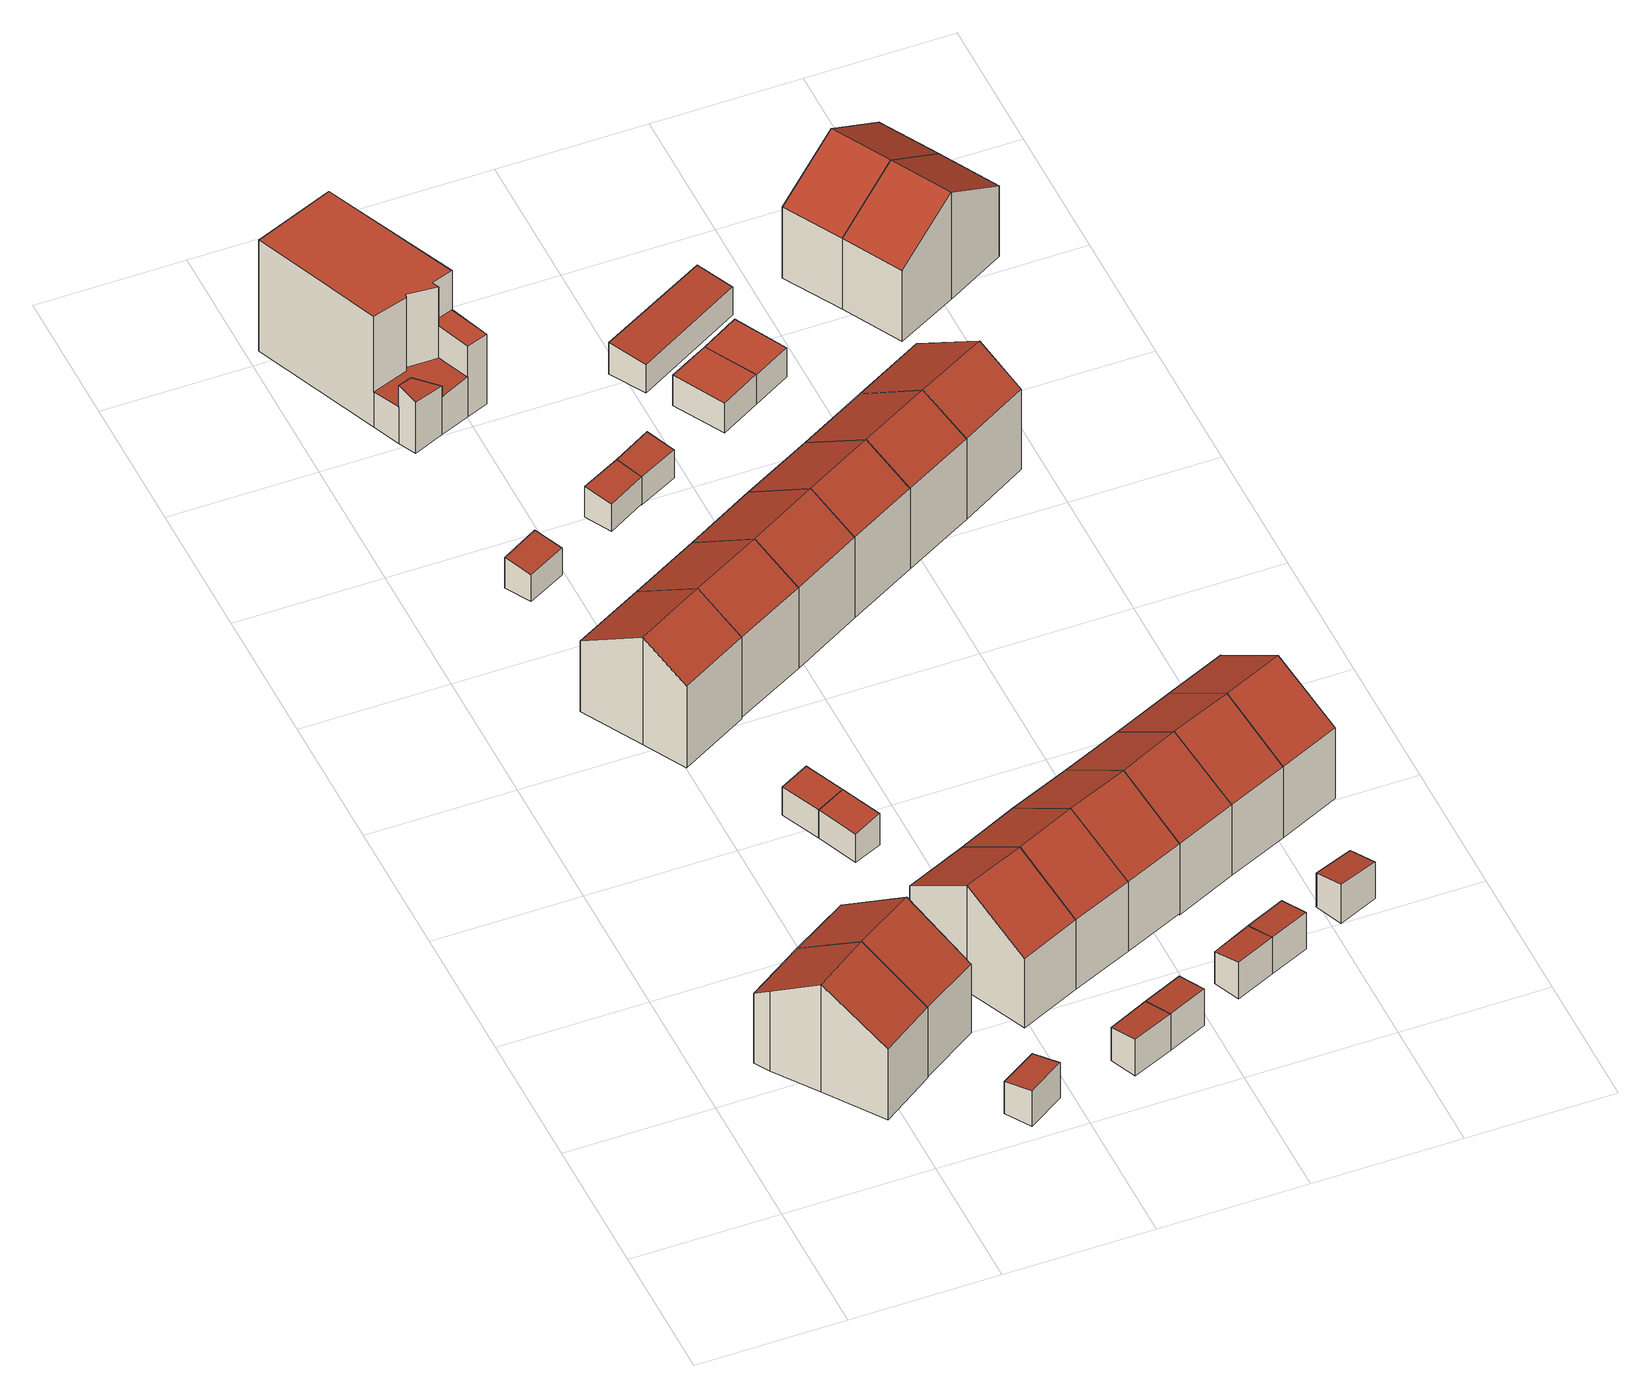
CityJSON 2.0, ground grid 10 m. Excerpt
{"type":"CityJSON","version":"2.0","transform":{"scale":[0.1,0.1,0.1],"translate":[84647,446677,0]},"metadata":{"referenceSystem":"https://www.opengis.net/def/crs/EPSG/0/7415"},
"CityObjects":{
"building1":{"type":"Building","attributes":{"b3_bag_bag_overlap":0,"b3_bouwlagen":3,"b3_dak_type":"slanted","b3_h_dak_50p":7.51,"b3_h_dak_70p":8.11,"b3_h_dak_max":9.05,"b3_h_dak_min":5.96,"b3_h_maaiveld":0.245,"b3_kas_warenhuis":false,"b3_mutatie_ahn3_ahn4":false,"b3_opp_buitenmuur":61.97,"b3_opp_dak_plat":0,"b3_opp_dak_schuin":50.43,"b3_opp_grond":42.27,"b3_opp_scheidingsmuur":125.08,"b3_reconstructie_onvolledig":false,"b3_rmse_lod12":1.03,"b3_rmse_lod13":1.03,"b3_rmse_lod22":0.0275,"b3_val3dity_lod12":"[]","b3_val3dity_lod13":"[]","b3_val3dity_lod22":"[]","b3_volume_lod12":331.7,"b3_volume_lod13":331.7,"b3_volume_lod22":306.11,"geconstateerd":false,"oorspronkelijkbouwjaar":1981,"status":"Pand in gebruik"},"children":["building1-1"]},
"building1-1":{"type":"BuildingPart","parents":["building1"],"geometry":[{"type":"Solid","lod":"2.2","boundaries":[[[[0,1,2,3,4,5,6]],[[7,2,1,8]],[[9,3,2,7]],[[10,6,5,11]],[[11,5,4,12]],[[12,4,3,9]],[[13,0,6,10]],[[8,1,0,13]],[[13,10,11,12,9]],[[8,13,9,7]]]],"semantics":{"surfaces":[{"type":"GroundSurface"},{"type":"WallSurface","on_footprint_edge":true},{"type":"RoofSurface"}],"values":[[0,1,1,1,1,1,1,1,2,2]]}}]},
"building2":{"type":"Building","attributes":{"b3_bag_bag_overlap":0,"b3_bouwlagen":3,"b3_dak_type":"slanted","b3_h_dak_50p":7.53,"b3_h_dak_70p":8.15,"b3_h_dak_max":9.03,"b3_h_dak_min":5.96,"b3_h_maaiveld":0.26,"b3_kas_warenhuis":false,"b3_mutatie_ahn3_ahn4":false,"b3_opp_buitenmuur":120.09,"b3_opp_dak_plat":0,"b3_opp_dak_schuin":51.83,"b3_opp_grond":43.44,"b3_opp_scheidingsmuur":67.59,"b3_reconstructie_onvolledig":false,"b3_rmse_lod12":1,"b3_rmse_lod13":1,"b3_rmse_lod22":0.0334,"b3_val3dity_lod12":"[]","b3_val3dity_lod13":"[]","b3_val3dity_lod22":"[]","b3_volume_lod12":337.88,"b3_volume_lod13":337.88,"b3_volume_lod22":313.27,"geconstateerd":false,"oorspronkelijkbouwjaar":1981,"status":"Pand in gebruik"},"children":["building2-1"]},
"building2-1":{"type":"BuildingPart","parents":["building2"],"geometry":[{"type":"Solid","lod":"2.2","boundaries":[[[[14,15,16,17,18,19,20]],[[21,16,15,22]],[[23,14,20,10]],[[10,20,19,13]],[[22,15,14,23]],[[24,17,16,21]],[[8,18,17,24]],[[13,19,18,8]],[[22,23,10,13]],[[13,8,24,21,22]]]],"semantics":{"surfaces":[{"type":"GroundSurface"},{"type":"WallSurface","on_footprint_edge":true},{"type":"RoofSurface"}],"values":[[0,1,1,1,1,1,1,1,2,2]]}}]},
"building3":{"type":"Building","attributes":{"b3_bag_bag_overlap":0,"b3_dak_type":"horizontal","b3_h_dak_50p":2.94,"b3_h_dak_70p":3,"b3_h_dak_max":3.15,"b3_h_dak_min":2.77,"b3_h_maaiveld":0.21,"b3_kas_warenhuis":false,"b3_mutatie_ahn3_ahn4":false,"b3_opp_buitenmuur":21.87,"b3_opp_dak_plat":0,"b3_opp_dak_schuin":6.05,"b3_opp_grond":5.96,"b3_opp_scheidingsmuur":5.44,"b3_reconstructie_onvolledig":false,"b3_rmse_lod12":0.115,"b3_rmse_lod13":0.115,"b3_rmse_lod22":0.014,"b3_val3dity_lod12":"[]","b3_val3dity_lod13":"[]","b3_val3dity_lod22":"[]","b3_volume_lod12":16.62,"b3_volume_lod13":16.62,"b3_volume_lod22":16.32,"geconstateerd":false,"oorspronkelijkbouwjaar":1981,"status":"Pand in gebruik"},"children":["building3-1"]},
"building3-1":{"type":"BuildingPart","parents":["building3"],"geometry":[{"type":"Solid","lod":"2.2","boundaries":[[[[25,26,27,28]],[[29,26,25,30]],[[31,27,26,29]],[[30,25,28,32]],[[32,28,27,31]],[[32,31,29,30]]]],"semantics":{"surfaces":[{"type":"GroundSurface"},{"type":"WallSurface","on_footprint_edge":true},{"type":"RoofSurface"}],"values":[[0,1,1,1,1,2]]}}]},
"building4":{"type":"Building","attributes":{"b3_bag_bag_overlap":0,"b3_bouwlagen":3,"b3_dak_type":"slanted","b3_h_dak_50p":7.79,"b3_h_dak_70p":8.27,"b3_h_dak_max":9.04,"b3_h_dak_min":5.97,"b3_h_maaiveld":0.25,"b3_kas_warenhuis":false,"b3_mutatie_ahn3_ahn4":false,"b3_opp_buitenmuur":67.52,"b3_opp_dak_plat":0,"b3_opp_dak_schuin":51.75,"b3_opp_grond":43.66,"b3_opp_scheidingsmuur":119.59,"b3_reconstructie_onvolledig":false,"b3_rmse_lod12":0.919,"b3_rmse_lod13":0.919,"b3_rmse_lod22":0.0249,"b3_val3dity_lod12":"[]","b3_val3dity_lod13":"[]","b3_val3dity_lod22":"[]","b3_volume_lod12":349.64,"b3_volume_lod13":349.64,"b3_volume_lod22":325.1,"geconstateerd":false,"oorspronkelijkbouwjaar":1981,"status":"Pand in gebruik"},"children":["building4-1"]},
"building4-1":{"type":"BuildingPart","parents":["building4"],"geometry":[{"type":"Solid","lod":"2.2","boundaries":[[[[33,34,35,36,37,38]],[[39,34,33,40]],[[40,33,38,41]],[[41,38,37,42]],[[43,35,34,39]],[[42,37,36,44]],[[44,36,35,43]],[[43,39,40,41]],[[44,43,41,42]]]],"semantics":{"surfaces":[{"type":"GroundSurface"},{"type":"WallSurface","on_footprint_edge":true},{"type":"RoofSurface"}],"values":[[0,1,1,1,1,1,1,2,2]]}}]},
"building5":{"type":"Building","attributes":{"b3_bag_bag_overlap":0,"b3_bouwlagen":3,"b3_dak_type":"slanted","b3_h_dak_50p":7.59,"b3_h_dak_70p":8.19,"b3_h_dak_max":9.05,"b3_h_dak_min":5.94,"b3_h_maaiveld":0.272,"b3_kas_warenhuis":false,"b3_mutatie_ahn3_ahn4":false,"b3_opp_buitenmuur":119.22,"b3_opp_dak_plat":0,"b3_opp_dak_schuin":50.81,"b3_opp_grond":42.47,"b3_opp_scheidingsmuur":67.55,"b3_reconstructie_onvolledig":false,"b3_rmse_lod12":1.03,"b3_rmse_lod13":1.03,"b3_rmse_lod22":0.0256,"b3_val3dity_lod12":"[]","b3_val3dity_lod13":"[]","b3_val3dity_lod22":"[]","b3_volume_lod12":333.43,"b3_volume_lod13":333.43,"b3_volume_lod22":306.78,"geconstateerd":false,"oorspronkelijkbouwjaar":1981,"status":"Pand in gebruik"},"children":["building5-1"]},
"building5-1":{"type":"BuildingPart","parents":["building5"],"geometry":[{"type":"Solid","lod":"2.2","boundaries":[[[[45,46,47,48,49,50]],[[51,47,46,52]],[[53,48,47,51]],[[54,50,49,55]],[[55,49,48,53]],[[56,45,50,54]],[[52,46,45,56]],[[56,54,55,53]],[[52,56,53,51]]]],"semantics":{"surfaces":[{"type":"GroundSurface"},{"type":"WallSurface","on_footprint_edge":true},{"type":"RoofSurface"}],"values":[[0,1,1,1,1,1,1,2,2]]}}]},
"building6":{"type":"Building","attributes":{"b3_bag_bag_overlap":0,"b3_dak_type":"horizontal","b3_h_dak_50p":2.71,"b3_h_dak_70p":2.78,"b3_h_dak_max":2.93,"b3_h_dak_min":2.56,"b3_h_maaiveld":0.302,"b3_kas_warenhuis":false,"b3_mutatie_ahn3_ahn4":false,"b3_opp_buitenmuur":19.48,"b3_opp_dak_plat":0,"b3_opp_dak_schuin":6.08,"b3_opp_grond":5.99,"b3_opp_scheidingsmuur":4.86,"b3_reconstructie_onvolledig":false,"b3_rmse_lod12":0.117,"b3_rmse_lod13":0.117,"b3_rmse_lod22":0.0122,"b3_val3dity_lod12":"[]","b3_val3dity_lod13":"[]","b3_val3dity_lod22":"[]","b3_volume_lod12":14.88,"b3_volume_lod13":14.88,"b3_volume_lod22":14.6,"geconstateerd":false,"oorspronkelijkbouwjaar":1982,"status":"Pand in gebruik"},"children":["building6-1"]},
"building6-1":{"type":"BuildingPart","parents":["building6"],"geometry":[{"type":"Solid","lod":"2.2","boundaries":[[[[57,58,59,60]],[[61,59,58,62]],[[63,60,59,61]],[[64,57,60,63]],[[62,58,57,64]],[[62,64,63,61]]]],"semantics":{"surfaces":[{"type":"GroundSurface"},{"type":"WallSurface","on_footprint_edge":true},{"type":"RoofSurface"}],"values":[[0,1,1,1,1,2]]}}]},
"building7":{"type":"Building","attributes":{"b3_bag_bag_overlap":0,"b3_dak_type":"horizontal","b3_h_dak_50p":2.72,"b3_h_dak_70p":2.79,"b3_h_dak_max":2.91,"b3_h_dak_min":2.55,"b3_h_maaiveld":0.388,"b3_kas_warenhuis":false,"b3_mutatie_ahn3_ahn4":false,"b3_opp_buitenmuur":18.78,"b3_opp_dak_plat":0,"b3_opp_dak_schuin":6.08,"b3_opp_grond":5.99,"b3_opp_scheidingsmuur":4.64,"b3_reconstructie_onvolledig":false,"b3_rmse_lod12":0.113,"b3_rmse_lod13":0.113,"b3_rmse_lod22":0.014,"b3_val3dity_lod12":"[]","b3_val3dity_lod13":"[]","b3_val3dity_lod22":"[]","b3_volume_lod12":14.37,"b3_volume_lod13":14.37,"b3_volume_lod22":14.04,"geconstateerd":false,"oorspronkelijkbouwjaar":1981,"status":"Pand in gebruik"},"children":["building7-1"]},
"building7-1":{"type":"BuildingPart","parents":["building7"],"geometry":[{"type":"Solid","lod":"2.2","boundaries":[[[[65,66,67,68]],[[69,65,68,70]],[[70,68,67,71]],[[71,67,66,72]],[[72,66,65,69]],[[72,69,70,71]]]],"semantics":{"surfaces":[{"type":"GroundSurface"},{"type":"WallSurface","on_footprint_edge":true},{"type":"RoofSurface"}],"values":[[0,1,1,1,1,2]]}}]},
"building8":{"type":"Building","attributes":{"b3_bag_bag_overlap":0,"b3_dak_type":"horizontal","b3_h_dak_50p":2.74,"b3_h_dak_70p":2.8,"b3_h_dak_max":2.91,"b3_h_dak_min":2.54,"b3_h_maaiveld":0.305,"b3_kas_warenhuis":false,"b3_mutatie_ahn3_ahn4":false,"b3_opp_buitenmuur":19.46,"b3_opp_dak_plat":0,"b3_opp_dak_schuin":6.1,"b3_opp_grond":6.02,"b3_opp_scheidingsmuur":4.86,"b3_reconstructie_onvolledig":false,"b3_rmse_lod12":0.112,"b3_rmse_lod13":0.112,"b3_rmse_lod22":0.0231,"b3_val3dity_lod12":"[]","b3_val3dity_lod13":"[]","b3_val3dity_lod22":"[]","b3_volume_lod12":14.96,"b3_volume_lod13":14.96,"b3_volume_lod22":14.62,"geconstateerd":false,"oorspronkelijkbouwjaar":1982,"status":"Pand in gebruik"},"children":["building8-1"]},
"building8-1":{"type":"BuildingPart","parents":["building8"],"geometry":[{"type":"Solid","lod":"2.2","boundaries":[[[[73,60,59,74]],[[75,73,74,76]],[[76,74,59,61]],[[61,59,60,63]],[[63,60,73,75]],[[63,75,76,61]]]],"semantics":{"surfaces":[{"type":"GroundSurface"},{"type":"WallSurface","on_footprint_edge":true},{"type":"RoofSurface"}],"values":[[0,1,1,1,1,2]]}}]},
"building9":{"type":"Building","attributes":{"b3_bag_bag_overlap":0,"b3_dak_type":"horizontal","b3_h_dak_50p":2.94,"b3_h_dak_70p":3.01,"b3_h_dak_max":3.14,"b3_h_dak_min":2.77,"b3_h_maaiveld":0.1,"b3_kas_warenhuis":false,"b3_mutatie_ahn3_ahn4":false,"b3_opp_buitenmuur":22.83,"b3_opp_dak_plat":0,"b3_opp_dak_schuin":6.08,"b3_opp_grond":5.99,"b3_opp_scheidingsmuur":5.69,"b3_reconstructie_onvolledig":false,"b3_rmse_lod12":0.116,"b3_rmse_lod13":0.116,"b3_rmse_lod22":0.0188,"b3_val3dity_lod12":"[]","b3_val3dity_lod13":"[]","b3_val3dity_lod22":"[]","b3_volume_lod12":17.41,"b3_volume_lod13":17.41,"b3_volume_lod22":17.1,"geconstateerd":false,"oorspronkelijkbouwjaar":1981,"status":"Pand in gebruik"},"children":["building9-1"]},
"building9-1":{"type":"BuildingPart","parents":["building9"],"geometry":[{"type":"Solid","lod":"2.2","boundaries":[[[[77,78,79,80]],[[81,77,80,82]],[[82,80,79,83]],[[83,79,78,84]],[[84,78,77,81]],[[84,81,82,83]]]],"semantics":{"surfaces":[{"type":"GroundSurface"},{"type":"WallSurface","on_footprint_edge":true},{"type":"RoofSurface"}],"values":[[0,1,1,1,1,2]]}}]},
"building10":{"type":"Building","attributes":{"b3_bag_bag_overlap":0,"b3_bouwlagen":3,"b3_dak_type":"slanted","b3_h_dak_50p":7.74,"b3_h_dak_70p":8.25,"b3_h_dak_max":9.03,"b3_h_dak_min":6,"b3_h_maaiveld":0.258,"b3_kas_warenhuis":false,"b3_mutatie_ahn3_ahn4":false,"b3_opp_buitenmuur":67.59,"b3_opp_dak_plat":0,"b3_opp_dak_schuin":51.67,"b3_opp_grond":43.63,"b3_opp_scheidingsmuur":119.27,"b3_reconstructie_onvolledig":false,"b3_rmse_lod12":0.93,"b3_rmse_lod13":0.93,"b3_rmse_lod22":0.027,"b3_val3dity_lod12":"[]","b3_val3dity_lod13":"[]","b3_val3dity_lod22":"[]","b3_volume_lod12":347.93,"b3_volume_lod13":347.93,"b3_volume_lod22":324.57,"geconstateerd":false,"oorspronkelijkbouwjaar":1981,"status":"Pand in gebruik"},"children":["building10-1"]},
"building10-1":{"type":"BuildingPart","parents":["building10"],"geometry":[{"type":"Solid","lod":"2.2","boundaries":[[[[85,86,87,88,89,90]],[[44,87,86,91]],[[43,88,87,44]],[[92,90,89,39]],[[39,89,88,43]],[[91,86,85,93]],[[93,85,90,92]],[[91,93,43,44]],[[93,92,39,43]]]],"semantics":{"surfaces":[{"type":"GroundSurface"},{"type":"WallSurface","on_footprint_edge":true},{"type":"RoofSurface"}],"values":[[0,1,1,1,1,1,1,2,2]]}}]},
"building11":{"type":"Building","attributes":{"b3_bag_bag_overlap":0,"b3_bouwlagen":3,"b3_dak_type":"slanted","b3_h_dak_50p":7.48,"b3_h_dak_70p":8.1,"b3_h_dak_max":9.05,"b3_h_dak_min":5.95,"b3_h_maaiveld":0.263,"b3_kas_warenhuis":false,"b3_mutatie_ahn3_ahn4":false,"b3_opp_buitenmuur":51.92,"b3_opp_dak_plat":0,"b3_opp_dak_schuin":50.71,"b3_opp_grond":42.47,"b3_opp_scheidingsmuur":135.18,"b3_reconstructie_onvolledig":false,"b3_rmse_lod12":1.03,"b3_rmse_lod13":1.03,"b3_rmse_lod22":0.0253,"b3_val3dity_lod12":"[]","b3_val3dity_lod13":"[]","b3_val3dity_lod22":"[]","b3_volume_lod12":332.3,"b3_volume_lod13":332.3,"b3_volume_lod22":307.09,"geconstateerd":false,"oorspronkelijkbouwjaar":1981,"status":"Pand in gebruik"},"children":["building11-1"]},
"building11-1":{"type":"BuildingPart","parents":["building11"],"geometry":[{"type":"Solid","lod":"2.2","boundaries":[[[[46,45,50,94,95,96]],[[52,46,96,97]],[[97,96,95,98]],[[99,94,50,54]],[[54,50,45,56]],[[98,95,94,99]],[[56,45,46,52]],[[98,99,54,56]],[[56,52,97,98]]]],"semantics":{"surfaces":[{"type":"GroundSurface"},{"type":"WallSurface","on_footprint_edge":true},{"type":"RoofSurface"}],"values":[[0,1,1,1,1,1,1,2,2]]}}]},
"building12":{"type":"Building","attributes":{"b3_bag_bag_overlap":0,"b3_bouwlagen":3,"b3_dak_type":"slanted","b3_h_dak_50p":9.16,"b3_h_dak_70p":9.26,"b3_h_dak_max":9.45,"b3_h_dak_min":-0.02,"b3_h_maaiveld":0.194,"b3_kas_warenhuis":false,"b3_mutatie_ahn3_ahn4":false,"b3_opp_buitenmuur":131.91,"b3_opp_dak_plat":65.28,"b3_opp_dak_schuin":13.5,"b3_opp_grond":79.28,"b3_opp_scheidingsmuur":201.46,"b3_reconstructie_onvolledig":false,"b3_rmse_lod12":2.42,"b3_rmse_lod13":1.11,"b3_rmse_lod22":1.01,"b3_val3dity_lod12":"[]","b3_val3dity_lod13":"[]","b3_val3dity_lod22":"[]","b3_volume_lod12":718.43,"b3_volume_lod13":629.72,"b3_volume_lod22":619.19,"geconstateerd":false,"oorspronkelijkbouwjaar":2006,"status":"Pand in gebruik"},"children":["building12-1"]},
"building12-1":{"type":"BuildingPart","parents":["building12"],"geometry":[{"type":"Solid","lod":"2.2","boundaries":[[[[100,101,102,103,104,105,106,107,108]],[[109,101,100,110]],[[111,112,110,113]],[[114,106,105,115]],[[115,105,104,116,117]],[[118,119,120,121]],[[121,120,107,106,114]],[[122,109,123,124]],[[117,116,125,126]],[[127,111,119,118]],[[128,102,101,109,122]],[[113,110,100,108,129]],[[126,125,130,131]],[[116,104,103,132]],[[133,132,103,102,128]],[[131,130,112,111,127]],[[129,108,107,120]],[[124,123,132,133]],[[131,127,118,121,114,115,117,126]],[[132,123,109,110,112,130,125,116]],[[129,120,119,111,113]],[[124,133,128,122]]]],"semantics":{"surfaces":[{"type":"GroundSurface"},{"type":"WallSurface","on_footprint_edge":true},{"type":"WallSurface","on_footprint_edge":false},{"type":"RoofSurface"}],"values":[[0,1,2,1,1,2,1,2,2,2,1,1,2,1,1,2,1,2,3,3,3,3]]}}]},
"building13":{"type":"Building","attributes":{"b3_bag_bag_overlap":0,"b3_dak_type":"horizontal","b3_h_dak_50p":2.94,"b3_h_dak_70p":2.99,"b3_h_dak_max":3.13,"b3_h_dak_min":2.66,"b3_h_maaiveld":0.089,"b3_kas_warenhuis":false,"b3_mutatie_ahn3_ahn4":false,"b3_opp_buitenmuur":22.93,"b3_opp_dak_plat":0,"b3_opp_dak_schuin":6.07,"b3_opp_grond":5.99,"b3_opp_scheidingsmuur":5.69,"b3_reconstructie_onvolledig":false,"b3_rmse_lod12":0.11,"b3_rmse_lod13":0.11,"b3_rmse_lod22":0.0346,"b3_val3dity_lod12":"[]","b3_val3dity_lod13":"[]","b3_val3dity_lod22":"[]","b3_volume_lod12":17.38,"b3_volume_lod13":17.38,"b3_volume_lod22":17.15,"geconstateerd":false,"oorspronkelijkbouwjaar":1981,"status":"Pand in gebruik"},"children":["building13-1"]},
"building13-1":{"type":"BuildingPart","parents":["building13"],"geometry":[{"type":"Solid","lod":"2.2","boundaries":[[[[80,79,134,135]],[[82,80,135,136]],[[136,135,134,137]],[[137,134,79,83]],[[83,79,80,82]],[[83,82,136,137]]]],"semantics":{"surfaces":[{"type":"GroundSurface"},{"type":"WallSurface","on_footprint_edge":true},{"type":"RoofSurface"}],"values":[[0,1,1,1,1,2]]}}]},
"building14":{"type":"Building","attributes":{"b3_bag_bag_overlap":0,"b3_dak_type":"horizontal","b3_h_dak_50p":2.75,"b3_h_dak_70p":2.81,"b3_h_dak_max":2.92,"b3_h_dak_min":2.56,"b3_h_maaiveld":0.381,"b3_kas_warenhuis":false,"b3_mutatie_ahn3_ahn4":false,"b3_opp_buitenmuur":18.84,"b3_opp_dak_plat":0,"b3_opp_dak_schuin":6.09,"b3_opp_grond":6,"b3_opp_scheidingsmuur":4.71,"b3_reconstructie_onvolledig":false,"b3_rmse_lod12":0.113,"b3_rmse_lod13":0.113,"b3_rmse_lod22":0.0131,"b3_val3dity_lod12":"[]","b3_val3dity_lod13":"[]","b3_val3dity_lod22":"[]","b3_volume_lod12":14.51,"b3_volume_lod13":14.51,"b3_volume_lod22":14.13,"geconstateerd":false,"oorspronkelijkbouwjaar":1981,"status":"Pand in gebruik"},"children":["building14-1"]},
"building14-1":{"type":"BuildingPart","parents":["building14"],"geometry":[{"type":"Solid","lod":"2.2","boundaries":[[[[138,139,140,141]],[[142,140,139,143]],[[144,141,140,142]],[[145,138,141,144]],[[143,139,138,145]],[[143,145,144,142]]]],"semantics":{"surfaces":[{"type":"GroundSurface"},{"type":"WallSurface","on_footprint_edge":true},{"type":"RoofSurface"}],"values":[[0,1,1,1,1,2]]}}]},
"building15":{"type":"Building","attributes":{"b3_bag_bag_overlap":0,"b3_bouwlagen":3,"b3_dak_type":"slanted","b3_h_dak_50p":7.56,"b3_h_dak_70p":8.12,"b3_h_dak_max":9.05,"b3_h_dak_min":5.92,"b3_h_maaiveld":0.259,"b3_kas_warenhuis":false,"b3_mutatie_ahn3_ahn4":false,"b3_opp_buitenmuur":52.07,"b3_opp_dak_plat":0,"b3_opp_dak_schuin":50.81,"b3_opp_grond":42.47,"b3_opp_scheidingsmuur":135.33,"b3_reconstructie_onvolledig":false,"b3_rmse_lod12":0.996,"b3_rmse_lod13":0.996,"b3_rmse_lod22":0.0256,"b3_val3dity_lod12":"[]","b3_val3dity_lod13":"[]","b3_val3dity_lod22":"[]","b3_volume_lod12":332.12,"b3_volume_lod13":332.12,"b3_volume_lod22":307.7,"geconstateerd":false,"oorspronkelijkbouwjaar":1981,"status":"Pand in gebruik"},"children":["building15-1"]},
"building15-1":{"type":"BuildingPart","parents":["building15"],"geometry":[{"type":"Solid","lod":"2.2","boundaries":[[[[146,147,96,95,94,148]],[[97,96,147,149]],[[98,95,96,97]],[[150,148,94,99]],[[99,94,95,98]],[[151,146,148,150]],[[149,147,146,151]],[[151,150,99,98]],[[149,151,98,97]]]],"semantics":{"surfaces":[{"type":"GroundSurface"},{"type":"WallSurface","on_footprint_edge":true},{"type":"RoofSurface"}],"values":[[0,1,1,1,1,1,1,2,2]]}}]},
"building16":{"type":"Building","attributes":{"b3_bag_bag_overlap":0,"b3_bouwlagen":3,"b3_dak_type":"slanted","b3_h_dak_50p":7.8,"b3_h_dak_70p":8.24,"b3_h_dak_max":9.02,"b3_h_dak_min":6,"b3_h_maaiveld":0.251,"b3_kas_warenhuis":false,"b3_mutatie_ahn3_ahn4":false,"b3_opp_buitenmuur":67.78,"b3_opp_dak_plat":0,"b3_opp_dak_schuin":51.6,"b3_opp_grond":43.6,"b3_opp_scheidingsmuur":119.2,"b3_reconstructie_onvolledig":false,"b3_rmse_lod12":0.913,"b3_rmse_lod13":0.913,"b3_rmse_lod22":0.0267,"b3_val3dity_lod12":"[]","b3_val3dity_lod13":"[]","b3_val3dity_lod22":"[]","b3_volume_lod12":348.53,"b3_volume_lod13":348.53,"b3_volume_lod22":324.6,"geconstateerd":false,"oorspronkelijkbouwjaar":1981,"status":"Pand in gebruik"},"children":["building16-1"]},
"building16-1":{"type":"BuildingPart","parents":["building16"],"geometry":[{"type":"Solid","lod":"2.2","boundaries":[[[[86,85,90,152,153,154]],[[91,86,154,155]],[[155,154,153,156]],[[157,152,90,92]],[[92,90,85,93]],[[93,85,86,91]],[[156,153,152,157]],[[93,91,155,156]],[[156,157,92,93]]]],"semantics":{"surfaces":[{"type":"GroundSurface"},{"type":"WallSurface","on_footprint_edge":true},{"type":"RoofSurface"}],"values":[[0,1,1,1,1,1,1,2,2]]}}]},
"building17":{"type":"Building","attributes":{"b3_bag_bag_overlap":0,"b3_dak_type":"horizontal","b3_h_dak_50p":2.94,"b3_h_dak_70p":3.02,"b3_h_dak_max":3.14,"b3_h_dak_min":2.5,"b3_h_maaiveld":0.092,"b3_kas_warenhuis":false,"b3_mutatie_ahn3_ahn4":false,"b3_opp_buitenmuur":22.75,"b3_opp_dak_plat":0,"b3_opp_dak_schuin":6.13,"b3_opp_grond":6.03,"b3_opp_scheidingsmuur":5.73,"b3_reconstructie_onvolledig":false,"b3_rmse_lod12":0.138,"b3_rmse_lod13":0.138,"b3_rmse_lod22":0.0596,"b3_val3dity_lod12":"[]","b3_val3dity_lod13":"[]","b3_val3dity_lod22":"[]","b3_volume_lod12":17.56,"b3_volume_lod13":17.56,"b3_volume_lod22":17.13,"geconstateerd":false,"oorspronkelijkbouwjaar":1981,"status":"Pand in gebruik"},"children":["building17-1"]},
"building17-1":{"type":"BuildingPart","parents":["building17"],"geometry":[{"type":"Solid","lod":"2.2","boundaries":[[[[158,159,160,161]],[[162,158,161,163]],[[163,161,160,164]],[[164,160,159,165]],[[165,159,158,162]],[[165,162,163,164]]]],"semantics":{"surfaces":[{"type":"GroundSurface"},{"type":"WallSurface","on_footprint_edge":true},{"type":"RoofSurface"}],"values":[[0,1,1,1,1,2]]}}]},
"building18":{"type":"Building","attributes":{"b3_bag_bag_overlap":0,"b3_dak_type":"horizontal","b3_h_dak_50p":2.75,"b3_h_dak_70p":2.8,"b3_h_dak_max":2.93,"b3_h_dak_min":2.51,"b3_h_maaiveld":0.348,"b3_kas_warenhuis":false,"b3_mutatie_ahn3_ahn4":false,"b3_opp_buitenmuur":19.17,"b3_opp_dak_plat":0,"b3_opp_dak_schuin":6.08,"b3_opp_grond":5.99,"b3_opp_scheidingsmuur":4.71,"b3_reconstructie_onvolledig":false,"b3_rmse_lod12":0.124,"b3_rmse_lod13":0.124,"b3_rmse_lod22":0.023,"b3_val3dity_lod12":"[]","b3_val3dity_lod13":"[]","b3_val3dity_lod22":"[]","b3_volume_lod12":14.73,"b3_volume_lod13":14.73,"b3_volume_lod22":14.32,"geconstateerd":false,"oorspronkelijkbouwjaar":1981,"status":"Pand in gebruik"},"children":["building18-1"]},
"building18-1":{"type":"BuildingPart","parents":["building18"],"geometry":[{"type":"Solid","lod":"2.2","boundaries":[[[[166,167,168,169]],[[143,168,167,170]],[[145,169,168,143]],[[171,166,169,145]],[[170,167,166,171]],[[170,171,145,143]]]],"semantics":{"surfaces":[{"type":"GroundSurface"},{"type":"WallSurface","on_footprint_edge":true},{"type":"RoofSurface"}],"values":[[0,1,1,1,1,2]]}}]},
"building19":{"type":"Building","attributes":{"b3_bag_bag_overlap":0,"b3_bouwlagen":3,"b3_dak_type":"slanted","b3_h_dak_50p":7.57,"b3_h_dak_70p":8.14,"b3_h_dak_max":9.07,"b3_h_dak_min":5.96,"b3_h_maaiveld":0.239,"b3_kas_warenhuis":false,"b3_mutatie_ahn3_ahn4":false,"b3_opp_buitenmuur":52.32,"b3_opp_dak_plat":0,"b3_opp_dak_schuin":50.73,"b3_opp_grond":42.47,"b3_opp_scheidingsmuur":135.65,"b3_reconstructie_onvolledig":false,"b3_rmse_lod12":1.02,"b3_rmse_lod13":1.02,"b3_rmse_lod22":0.025,"b3_val3dity_lod12":"[]","b3_val3dity_lod13":"[]","b3_val3dity_lod22":"[]","b3_volume_lod12":333.18,"b3_volume_lod13":333.18,"b3_volume_lod22":308.44,"geconstateerd":false,"oorspronkelijkbouwjaar":1981,"status":"Pand in gebruik"},"children":["building19-1"]},
"building19-1":{"type":"BuildingPart","parents":["building19"],"geometry":[{"type":"Solid","lod":"2.2","boundaries":[[[[172,173,174,175,176,177]],[[149,172,177,178]],[[178,177,176,179]],[[180,175,174,150]],[[150,174,173,151]],[[151,173,172,149]],[[179,176,175,180]],[[151,149,178,179]],[[179,180,150,151]]]],"semantics":{"surfaces":[{"type":"GroundSurface"},{"type":"WallSurface","on_footprint_edge":true},{"type":"RoofSurface"}],"values":[[0,1,1,1,1,1,1,2,2]]}}]},
"building20":{"type":"Building","attributes":{"b3_bag_bag_overlap":0,"b3_dak_type":"horizontal","b3_h_dak_50p":2.95,"b3_h_dak_70p":2.99,"b3_h_dak_max":3.13,"b3_h_dak_min":2.75,"b3_h_maaiveld":0.091,"b3_kas_warenhuis":false,"b3_mutatie_ahn3_ahn4":false,"b3_opp_buitenmuur":22.88,"b3_opp_dak_plat":0,"b3_opp_dak_schuin":6.08,"b3_opp_grond":6,"b3_opp_scheidingsmuur":5.73,"b3_reconstructie_onvolledig":false,"b3_rmse_lod12":0.101,"b3_rmse_lod13":0.101,"b3_rmse_lod22":0.0272,"b3_val3dity_lod12":"[]","b3_val3dity_lod13":"[]","b3_val3dity_lod22":"[]","b3_volume_lod12":17.38,"b3_volume_lod13":17.38,"b3_volume_lod22":17.18,"geconstateerd":false,"oorspronkelijkbouwjaar":1981,"status":"Pand in gebruik"},"children":["building20-1"]},
"building20-1":{"type":"BuildingPart","parents":["building20"],"geometry":[{"type":"Solid","lod":"2.2","boundaries":[[[[161,160,181,182]],[[163,161,182,183]],[[183,182,181,184]],[[184,181,160,164]],[[164,160,161,163]],[[164,163,183,184]]]],"semantics":{"surfaces":[{"type":"GroundSurface"},{"type":"WallSurface","on_footprint_edge":true},{"type":"RoofSurface"}],"values":[[0,1,1,1,1,2]]}}]},
"building21":{"type":"Building","attributes":{"b3_bag_bag_overlap":0,"b3_bouwlagen":3,"b3_dak_type":"slanted","b3_h_dak_50p":7.75,"b3_h_dak_70p":8.23,"b3_h_dak_max":9.05,"b3_h_dak_min":5.96,"b3_h_maaiveld":0.262,"b3_kas_warenhuis":false,"b3_mutatie_ahn3_ahn4":false,"b3_opp_buitenmuur":67.58,"b3_opp_dak_plat":0,"b3_opp_dak_schuin":51.62,"b3_opp_grond":43.57,"b3_opp_scheidingsmuur":119.1,"b3_reconstructie_onvolledig":false,"b3_rmse_lod12":0.925,"b3_rmse_lod13":0.925,"b3_rmse_lod22":0.027,"b3_val3dity_lod12":"[]","b3_val3dity_lod13":"[]","b3_val3dity_lod22":"[]","b3_volume_lod12":347.07,"b3_volume_lod13":347.07,"b3_volume_lod22":324.09,"geconstateerd":false,"oorspronkelijkbouwjaar":1981,"status":"Pand in gebruik"},"children":["building21-1"]},
"building21-1":{"type":"BuildingPart","parents":["building21"],"geometry":[{"type":"Solid","lod":"2.2","boundaries":[[[[154,153,152,185,186,187]],[[155,154,187,188]],[[188,187,186,189]],[[190,185,152,157]],[[157,152,153,156]],[[189,186,185,190]],[[156,153,154,155]],[[189,190,157,156]],[[156,155,188,189]]]],"semantics":{"surfaces":[{"type":"GroundSurface"},{"type":"WallSurface","on_footprint_edge":true},{"type":"RoofSurface"}],"values":[[0,1,1,1,1,1,1,2,2]]}}]},
"building22":{"type":"Building","attributes":{"b3_bag_bag_overlap":0,"b3_bouwlagen":3,"b3_dak_type":"slanted","b3_h_dak_50p":7.61,"b3_h_dak_70p":8.2,"b3_h_dak_max":9.07,"b3_h_dak_min":5.97,"b3_h_maaiveld":0.213,"b3_kas_warenhuis":false,"b3_mutatie_ahn3_ahn4":false,"b3_opp_buitenmuur":52.65,"b3_opp_dak_plat":0,"b3_opp_dak_schuin":50.74,"b3_opp_grond":42.47,"b3_opp_scheidingsmuur":136.09,"b3_reconstructie_onvolledig":false,"b3_rmse_lod12":1.02,"b3_rmse_lod13":1.02,"b3_rmse_lod22":0.0279,"b3_val3dity_lod12":"[]","b3_val3dity_lod13":"[]","b3_val3dity_lod22":"[]","b3_volume_lod12":336.34,"b3_volume_lod13":336.34,"b3_volume_lod22":309.63,"geconstateerd":false,"oorspronkelijkbouwjaar":1981,"status":"Pand in gebruik"},"children":["building22-1"]},
"building22-1":{"type":"BuildingPart","parents":["building22"],"geometry":[{"type":"Solid","lod":"2.2","boundaries":[[[[177,176,175,191,192,193]],[[178,177,193,194]],[[194,193,192,195]],[[196,191,175,180]],[[180,175,176,179]],[[179,176,177,178]],[[195,192,191,196]],[[179,178,194,195]],[[195,196,180,179]]]],"semantics":{"surfaces":[{"type":"GroundSurface"},{"type":"WallSurface","on_footprint_edge":true},{"type":"RoofSurface"}],"values":[[0,1,1,1,1,1,1,2,2]]}}]},
"building23":{"type":"Building","attributes":{"b3_bag_bag_overlap":0,"b3_dak_type":"horizontal","b3_h_dak_50p":2.75,"b3_h_dak_70p":2.81,"b3_h_dak_max":2.98,"b3_h_dak_min":2.52,"b3_h_maaiveld":0.337,"b3_kas_warenhuis":false,"b3_mutatie_ahn3_ahn4":false,"b3_opp_buitenmuur":24.03,"b3_opp_dak_plat":11.81,"b3_opp_dak_schuin":0,"b3_opp_grond":11.81,"b3_opp_scheidingsmuur":9.47,"b3_reconstructie_onvolledig":false,"b3_rmse_lod12":0.121,"b3_rmse_lod13":0.121,"b3_rmse_lod22":0.103,"b3_val3dity_lod12":"[]","b3_val3dity_lod13":"[]","b3_val3dity_lod22":"[]","b3_volume_lod12":29.25,"b3_volume_lod13":29.25,"b3_volume_lod22":28.53,"geconstateerd":false,"oorspronkelijkbouwjaar":1981,"status":"Pand in gebruik"},"children":["building23-1"]},
"building23-1":{"type":"BuildingPart","parents":["building23"],"geometry":[{"type":"Solid","lod":"2.2","boundaries":[[[[197,198,199,200]],[[201,199,198,202]],[[203,200,199,201]],[[204,197,200,203]],[[202,198,197,204]],[[202,204,203,201]]]],"semantics":{"surfaces":[{"type":"GroundSurface"},{"type":"WallSurface","on_footprint_edge":true},{"type":"RoofSurface"}],"values":[[0,1,1,1,1,2]]}}]},
"building24":{"type":"Building","attributes":{"b3_bag_bag_overlap":0,"b3_dak_type":"horizontal","b3_h_dak_50p":2.96,"b3_h_dak_70p":3.05,"b3_h_dak_max":3.22,"b3_h_dak_min":2.78,"b3_h_maaiveld":0.102,"b3_kas_warenhuis":false,"b3_mutatie_ahn3_ahn4":false,"b3_opp_buitenmuur":23.34,"b3_opp_dak_plat":0,"b3_opp_dak_schuin":6.16,"b3_opp_grond":6.06,"b3_opp_scheidingsmuur":5.67,"b3_reconstructie_onvolledig":false,"b3_rmse_lod12":0.135,"b3_rmse_lod13":0.135,"b3_rmse_lod22":0.0437,"b3_val3dity_lod12":"[]","b3_val3dity_lod13":"[]","b3_val3dity_lod22":"[]","b3_volume_lod12":17.84,"b3_volume_lod13":17.84,"b3_volume_lod22":17.5,"geconstateerd":false,"oorspronkelijkbouwjaar":1981,"status":"Pand in gebruik"},"children":["building24-1"]},
"building24-1":{"type":"BuildingPart","parents":["building24"],"geometry":[{"type":"Solid","lod":"2.2","boundaries":[[[[205,206,207,208]],[[209,205,208,210]],[[210,208,207,211]],[[211,207,206,212]],[[212,206,205,209]],[[212,209,210,211]]]],"semantics":{"surfaces":[{"type":"GroundSurface"},{"type":"WallSurface","on_footprint_edge":true},{"type":"RoofSurface"}],"values":[[0,1,1,1,1,2]]}}]},
"building25":{"type":"Building","attributes":{"b3_dak_type":"horizontal","b3_h_dak_50p":2.68,"b3_h_dak_70p":2.73,"b3_h_dak_max":2.93,"b3_h_dak_min":2.47,"b3_h_maaiveld":0.209,"b3_kas_warenhuis":false,"b3_mutatie_ahn3_ahn4":false,"b3_opp_buitenmuur":55.37,"b3_opp_dak_plat":0,"b3_opp_dak_schuin":23.24,"b3_opp_grond":23.09,"b3_opp_scheidingsmuur":0,"b3_reconstructie_onvolledig":false,"b3_rmse_lod12":0.101,"b3_rmse_lod13":0.101,"b3_rmse_lod22":0.0258,"b3_val3dity_lod12":"[]","b3_val3dity_lod13":"[]","b3_val3dity_lod22":"[]","b3_volume_lod12":58.09,"b3_volume_lod13":58.09,"b3_volume_lod22":56.93,"geconstateerd":false,"oorspronkelijkbouwjaar":1981,"status":"Pand in gebruik"},"children":["building25-1"]},
"building25-1":{"type":"BuildingPart","parents":["building25"],"geometry":[{"type":"Solid","lod":"2.2","boundaries":[[[[213,214,215,216]],[[217,213,216,218]],[[218,216,215,219]],[[219,215,214,220]],[[220,214,213,217]],[[220,217,218,219]]]],"semantics":{"surfaces":[{"type":"GroundSurface"},{"type":"WallSurface","on_footprint_edge":true},{"type":"RoofSurface"}],"values":[[0,1,1,1,1,2]]}}]},
"building26":{"type":"Building","attributes":{"b3_bag_bag_overlap":0,"b3_bouwlagen":3,"b3_dak_type":"slanted","b3_h_dak_50p":7.79,"b3_h_dak_70p":8.28,"b3_h_dak_max":9.02,"b3_h_dak_min":5.97,"b3_h_maaiveld":0.258,"b3_kas_warenhuis":false,"b3_mutatie_ahn3_ahn4":false,"b3_opp_buitenmuur":67.69,"b3_opp_dak_plat":0,"b3_opp_dak_schuin":51.59,"b3_opp_grond":43.55,"b3_opp_scheidingsmuur":118.98,"b3_reconstructie_onvolledig":false,"b3_rmse_lod12":0.955,"b3_rmse_lod13":0.955,"b3_rmse_lod22":0.0276,"b3_val3dity_lod12":"[]","b3_val3dity_lod13":"[]","b3_val3dity_lod22":"[]","b3_volume_lod12":347.69,"b3_volume_lod13":347.69,"b3_volume_lod22":323.99,"geconstateerd":false,"oorspronkelijkbouwjaar":1981,"status":"Pand in gebruik"},"children":["building26-1"]},
"building26-1":{"type":"BuildingPart","parents":["building26"],"geometry":[{"type":"Solid","lod":"2.2","boundaries":[[[[187,186,185,221,222,223]],[[188,187,223,224]],[[224,223,222,225]],[[226,221,185,190]],[[190,185,186,189]],[[225,222,221,226]],[[189,186,187,188]],[[225,226,190,189]],[[189,188,224,225]]]],"semantics":{"surfaces":[{"type":"GroundSurface"},{"type":"WallSurface","on_footprint_edge":true},{"type":"RoofSurface"}],"values":[[0,1,1,1,1,1,1,2,2]]}}]},
"building27":{"type":"Building","attributes":{"b3_bag_bag_overlap":0,"b3_dak_type":"horizontal","b3_h_dak_50p":2.75,"b3_h_dak_70p":2.82,"b3_h_dak_max":2.98,"b3_h_dak_min":2.55,"b3_h_maaiveld":0.325,"b3_kas_warenhuis":false,"b3_mutatie_ahn3_ahn4":false,"b3_opp_buitenmuur":24.19,"b3_opp_dak_plat":11.71,"b3_opp_dak_schuin":0,"b3_opp_grond":11.71,"b3_opp_scheidingsmuur":9.47,"b3_reconstructie_onvolledig":false,"b3_rmse_lod12":0.122,"b3_rmse_lod13":0.122,"b3_rmse_lod22":0.105,"b3_val3dity_lod12":"[]","b3_val3dity_lod13":"[]","b3_val3dity_lod22":"[]","b3_volume_lod12":29.22,"b3_volume_lod13":29.22,"b3_volume_lod22":28.54,"geconstateerd":false,"oorspronkelijkbouwjaar":1981,"status":"Pand in gebruik"},"children":["building27-1"]},
"building27-1":{"type":"BuildingPart","parents":["building27"],"geometry":[{"type":"Solid","lod":"2.2","boundaries":[[[[227,228,198,197]],[[229,198,228,230]],[[204,197,198,229]],[[231,227,197,204]],[[230,228,227,231]],[[230,231,204,229]]]],"semantics":{"surfaces":[{"type":"GroundSurface"},{"type":"WallSurface","on_footprint_edge":true},{"type":"RoofSurface"}],"values":[[0,1,1,1,1,2]]}}]},
"building28":{"type":"Building","attributes":{"b3_bag_bag_overlap":0,"b3_bouwlagen":3,"b3_dak_type":"slanted","b3_h_dak_50p":7.59,"b3_h_dak_70p":8.15,"b3_h_dak_max":9.06,"b3_h_dak_min":5.92,"b3_h_maaiveld":0.189,"b3_kas_warenhuis":false,"b3_mutatie_ahn3_ahn4":false,"b3_opp_buitenmuur":52.92,"b3_opp_dak_plat":0,"b3_opp_dak_schuin":50.75,"b3_opp_grond":42.47,"b3_opp_scheidingsmuur":136.56,"b3_reconstructie_onvolledig":false,"b3_rmse_lod12":0.999,"b3_rmse_lod13":0.999,"b3_rmse_lod22":0.0266,"b3_val3dity_lod12":"[]","b3_val3dity_lod13":"[]","b3_val3dity_lod22":"[]","b3_volume_lod12":335.55,"b3_volume_lod13":335.55,"b3_volume_lod22":310.76,"geconstateerd":false,"oorspronkelijkbouwjaar":1981,"status":"Pand in gebruik"},"children":["building28-1"]},
"building28-1":{"type":"BuildingPart","parents":["building28"],"geometry":[{"type":"Solid","lod":"2.2","boundaries":[[[[232,233,193,192,191,234]],[[194,193,233,235]],[[195,192,193,194]],[[236,234,191,196]],[[196,191,192,195]],[[235,233,232,237]],[[237,232,234,236]],[[235,237,195,194]],[[237,236,196,195]]]],"semantics":{"surfaces":[{"type":"GroundSurface"},{"type":"WallSurface","on_footprint_edge":true},{"type":"RoofSurface"}],"values":[[0,1,1,1,1,1,1,2,2]]}}]},
"building29":{"type":"Building","attributes":{"b3_bag_bag_overlap":0,"b3_bouwlagen":3,"b3_dak_type":"slanted","b3_h_dak_50p":7.84,"b3_h_dak_70p":8.32,"b3_h_dak_max":9.03,"b3_h_dak_min":5.97,"b3_h_maaiveld":0.251,"b3_kas_warenhuis":false,"b3_mutatie_ahn3_ahn4":false,"b3_opp_buitenmuur":67.66,"b3_opp_dak_plat":0,"b3_opp_dak_schuin":51.55,"b3_opp_grond":43.52,"b3_opp_scheidingsmuur":119.02,"b3_reconstructie_onvolledig":false,"b3_rmse_lod12":0.922,"b3_rmse_lod13":0.922,"b3_rmse_lod22":0.0312,"b3_val3dity_lod12":"[]","b3_val3dity_lod13":"[]","b3_val3dity_lod22":"[]","b3_volume_lod12":347.83,"b3_volume_lod13":347.83,"b3_volume_lod22":323.88,"geconstateerd":false,"oorspronkelijkbouwjaar":1981,"status":"Pand in gebruik"},"children":["building29-1"]},
"building29-1":{"type":"BuildingPart","parents":["building29"],"geometry":[{"type":"Solid","lod":"2.2","boundaries":[[[[223,222,221,238,239,240]],[[224,223,240,241]],[[241,240,239,242]],[[243,238,221,226]],[[226,221,222,225]],[[225,222,223,224]],[[242,239,238,243]],[[225,224,241,242]],[[242,243,226,225]]]],"semantics":{"surfaces":[{"type":"GroundSurface"},{"type":"WallSurface","on_footprint_edge":true},{"type":"RoofSurface"}],"values":[[0,1,1,1,1,1,1,2,2]]}}]},
"building30":{"type":"Building","attributes":{"b3_bag_bag_overlap":0,"b3_bouwlagen":3,"b3_dak_type":"slanted","b3_h_dak_50p":7.48,"b3_h_dak_70p":8.13,"b3_h_dak_max":9.04,"b3_h_dak_min":5.99,"b3_h_maaiveld":0.213,"b3_kas_warenhuis":false,"b3_mutatie_ahn3_ahn4":false,"b3_opp_buitenmuur":120.41,"b3_opp_dak_plat":0,"b3_opp_dak_schuin":49.92,"b3_opp_grond":41.99,"b3_opp_scheidingsmuur":67.86,"b3_reconstructie_onvolledig":false,"b3_rmse_lod12":1.05,"b3_rmse_lod13":1.05,"b3_rmse_lod22":0.0273,"b3_val3dity_lod12":"[]","b3_val3dity_lod13":"[]","b3_val3dity_lod22":"[]","b3_volume_lod12":331.23,"b3_volume_lod13":331.23,"b3_volume_lod22":306.26,"geconstateerd":false,"oorspronkelijkbouwjaar":1981,"status":"Pand in gebruik"},"children":["building30-1"]},
"building30-1":{"type":"BuildingPart","parents":["building30"],"geometry":[{"type":"Solid","lod":"2.2","boundaries":[[[[244,245,246,247,248,249]],[[250,247,246,251]],[[251,246,245,252]],[[253,244,249,254]],[[255,248,247,250]],[[254,249,248,255]],[[252,245,244,253]],[[252,255,250,251]],[[255,252,253,254]]]],"semantics":{"surfaces":[{"type":"GroundSurface"},{"type":"WallSurface","on_footprint_edge":true},{"type":"RoofSurface"}],"values":[[0,1,1,1,1,1,1,2,2]]}}]},
"building31":{"type":"Building","attributes":{"b3_bag_bag_overlap":0,"b3_bouwlagen":3,"b3_dak_type":"slanted","b3_h_dak_50p":7.44,"b3_h_dak_70p":8.07,"b3_h_dak_max":9.02,"b3_h_dak_min":5.98,"b3_h_maaiveld":0.227,"b3_kas_warenhuis":false,"b3_mutatie_ahn3_ahn4":false,"b3_opp_buitenmuur":52.98,"b3_opp_dak_plat":0,"b3_opp_dak_schuin":50.89,"b3_opp_grond":42.77,"b3_opp_scheidingsmuur":135.89,"b3_reconstructie_onvolledig":false,"b3_rmse_lod12":1.06,"b3_rmse_lod13":1.06,"b3_rmse_lod22":0.0309,"b3_val3dity_lod12":"[]","b3_val3dity_lod13":"[]","b3_val3dity_lod22":"[]","b3_volume_lod12":337.02,"b3_volume_lod13":337.02,"b3_volume_lod22":311.42,"geconstateerd":false,"oorspronkelijkbouwjaar":1981,"status":"Pand in gebruik"},"children":["building31-1"]},
"building31-1":{"type":"BuildingPart","parents":["building31"],"geometry":[{"type":"Solid","lod":"2.2","boundaries":[[[[256,249,248,247,257,258]],[[250,247,248,255]],[[254,249,256,259]],[[255,248,249,254]],[[260,257,247,250]],[[259,256,258,261]],[[261,258,257,260]],[[259,261,255,254]],[[261,260,250,255]]]],"semantics":{"surfaces":[{"type":"GroundSurface"},{"type":"WallSurface","on_footprint_edge":true},{"type":"RoofSurface"}],"values":[[0,1,1,1,1,1,1,2,2]]}}]}
},
"vertices":[
[100,112,2],[126,73,2],[90,49,2],[63,87,2],[42,116,2],[36,126,2],[75,151,2],[90,49,60],[126,73,60],[63,87,90],[75,151,60],[36,126,59],[42,116,67],[100,112,90],
[114,176,3],[140,137,3],[162,103,3],[165,98,3],[126,73,3],[100,112,3],[75,151,3],[162,103,63],[140,137,90],[114,176,59],[165,98,59],
[156,27,2],[181,43,2],[192,26,2],[167,10,2],[181,43,28],[156,27,28],[192,26,31],[167,10,31],
[61,447,2],[109,473,2],[131,432,2],[147,403,2],[100,377,2],[84,406,2],[109,473,60],[61,447,60],[84,406,90],[100,377,69],[131,432,90],[147,403,69],
[219,150,3],[237,108,3],[196,89,3],[177,132,3],[158,175,3],[200,193,3],[196,89,60],[237,108,60],[177,132,90],[200,193,60],[158,175,59],[219,150,90],
[136,316,3],[155,324,3],[167,297,3],[148,289,3],[167,297,29],[155,324,29],[148,289,26],[136,316,26],
[71,544,4],[61,561,4],[87,576,4],[97,558,4],[71,544,26],[97,558,26],[87,576,29],[61,561,29],
[160,261,3],[179,269,3],[160,261,26],[179,269,29],
[241,27,1],[233,45,1],[261,58,1],[269,39,1],[241,27,31],[269,39,31],[261,58,28],[233,45,28],
[179,458,3],[195,429,3],[147,403,3],[131,432,3],[109,473,3],[156,499,3],[195,429,69],[156,499,60],[179,458,90],
[241,212,3],[260,169,3],[279,126,3],[279,126,60],[260,169,90],[241,212,60],
[100,708,2],[80,700,2],[59,691,2],[53,703,2],[45,722,2],[8,810,2],[64,834,2],[104,741,2],[115,714,2],[80,700,33],[100,708,35],[91,731,60],[91,731,34],[100,708,60],[64,834,91],[8,810,93],[45,722,31],[45,722,93],[89,736,92],[89,736,60],[104,741,60],[104,741,92],[80,700,42],[63,707,32],[63,707,49],[69,729,33],[69,729,93],[91,731,92],[59,691,44],[115,714,59],[70,732,33],[70,732,93],[53,703,32],[53,703,50],
[288,70,1],[296,51,1],[296,51,31],[288,70,28],
[156,613,4],[165,596,4],[139,581,4],[129,599,4],[139,581,26],[165,596,26],[129,599,29],[156,613,29],
[302,187,3],[320,144,3],[283,230,3],[320,144,60],[283,230,60],[302,187,90],
[204,526,3],[227,485,3],[243,456,3],[243,456,69],[227,485,90],[204,526,60],
[324,64,1],[316,82,1],[343,94,1],[351,76,1],[324,64,31],[351,76,31],[343,94,28],[316,82,27],
[182,628,3],[192,610,3],[165,596,3],[156,613,3],[192,610,26],[182,628,29],
[320,144,2],[302,187,2],[283,230,2],[324,248,2],[343,206,2],[362,163,2],[362,163,60],[343,206,90],[324,248,60],
[370,106,1],[378,88,1],[378,88,31],[370,106,28],
[252,552,3],[274,511,3],[290,482,3],[290,482,69],[274,511,90],[252,552,60],
[366,267,2],[385,224,2],[403,181,2],[403,181,60],[385,224,90],[366,267,60],
[243,683,3],[262,649,3],[235,634,3],[216,668,3],[235,634,27],[262,649,28],[216,668,28],[243,683,28],
[406,100,1],[398,119,1],[425,131,1],[433,112,1],[406,100,33],[433,112,31],[425,131,27],[398,119,29],
[206,685,2],[192,709,2],[267,750,2],[280,727,2],[206,685,25],[280,727,25],[267,750,28],[192,709,28],
[299,578,3],[322,537,3],[338,508,3],[338,508,69],[322,537,90],[299,578,60],
[269,698,3],[288,664,3],[262,649,27],[288,664,27],[269,698,28],
[426,242,2],[445,200,2],[407,285,2],[445,200,60],[407,285,60],[426,242,90],
[347,605,3],[370,563,3],[385,535,3],[385,535,69],[370,563,90],[347,605,60],
[320,745,2],[361,767,2],[402,790,2],[424,751,2],[383,728,2],[342,706,2],[424,751,60],[402,790,60],[361,767,90],[320,745,60],[342,706,60],[383,728,90],
[364,666,2],[446,711,2],[405,688,2],[364,666,60],[446,711,60],[405,688,90]
]}
